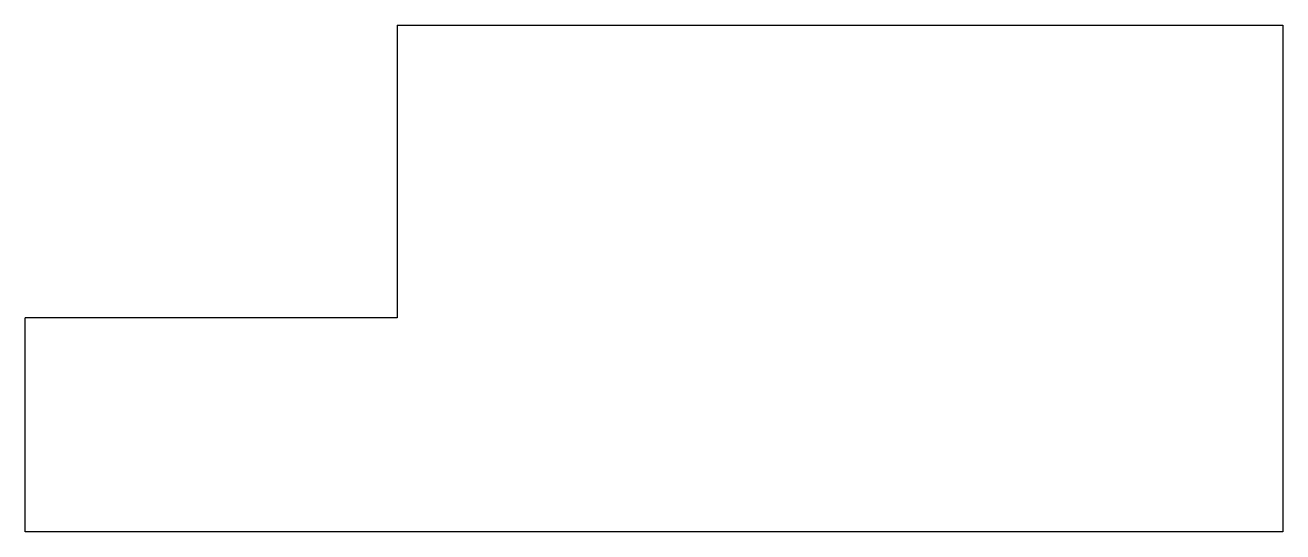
# Model space of a CAD drawing. Header units: millimetres. Extents: x -279 to 279, y -112 to 112.
import ezdxf

# ---------------------------------------------------------------- set-up
doc = ezdxf.new("R2010")
doc.units = ezdxf.units.MM

msp = doc.modelspace()

# ---------------------------------------------------------------- linework, layer by layer
at = {"color": 7, "linetype": 'Continuous', "lineweight": 25}
for p, q in [((-114, 112.5), (-114, -17.5)), ((-114, 112.5), (279, 112.5)), ((279, 112.5), (279, -112.5)), ((-279, -112.5), (-279, -17.5)), ((-114, -17.5), (-279, -17.5)), ((279, -112.5), (-279, -112.5))]:
    msp.add_line(p, q, dxfattribs=at)

doc.saveas('drawing.dxf')
